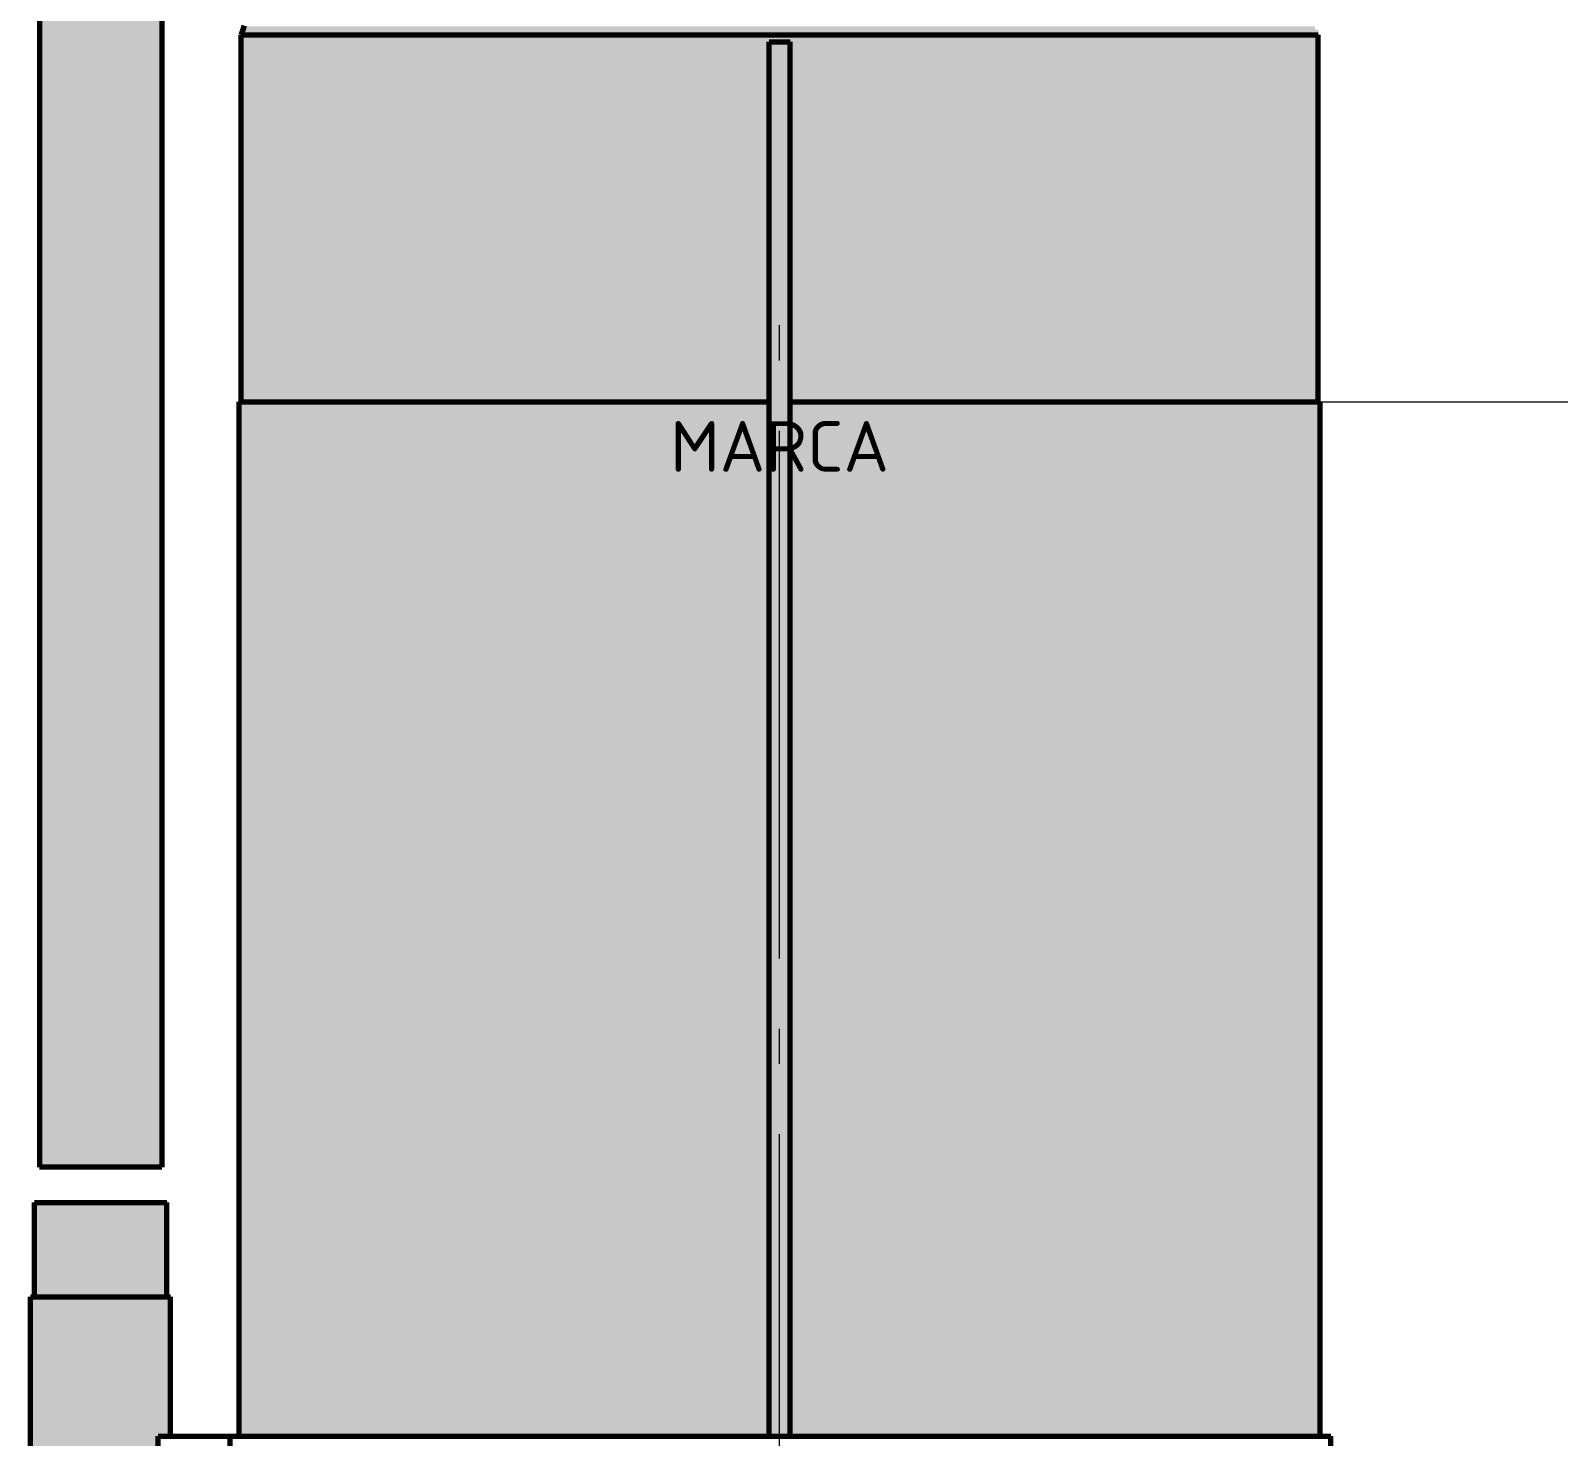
# Model space of a CAD drawing. Header units: millimetres. Extents: x 0 to 2382, y 0 to 420.
# Drawn here: x 2156.63 to 2200.05, y 252.41 to 292.38 of the extents above; entities that cross this region are included whole.
import ezdxf
from ezdxf.enums import TextEntityAlignment as Align

# ---------------------------------------------------------------- set-up
doc = ezdxf.new("R2010")
doc.units = ezdxf.units.MM
doc.linetypes.add('IRAM-F-TRAZO-PUNTO', pattern=[20, 15, -2, 1, -2])
for name, color, linetype, lineweight in [('01-VISIBLE', 7, 'CONTINUOUS', 70), ('03-EJE', 1, 'IRAM-F-TRAZO-PUNTO', 18), ('04-COTA', 3, 'CONTINUOUS', 18), ('13-GRAFICA', 30, 'CONTINUOUS', 18)]:
    doc.layers.add(name, color=color, linetype=linetype, lineweight=lineweight)
doc.styles.add('ISO3098', font='isocpeur.ttf')
doc.dimstyles.new('FLAMA-IRAM', dxfattribs={"dimtxt": 3.5, "dimasz": 3.5, "dimexe": 2, "dimexo": 1.5, "dimgap": 1, "dimtad": 1, "dimdec": 1, "dimtxsty": 'ISO3098', "dimblk": 'IRAM_FLECHA', "dimblk1": 'IRAM_FLECHA', "dimblk2": 'IRAM_FLECHA', "dimcen": 2.5, "dimclrd": 256, "dimclre": 256, "dimclrt": 256, "dimazin": 3, "dimtfac": 1, "dimtmove": 0, "dimatfit": 3, "dimlwd": 18, "dimlwe": 18})

# ---------------------------------------------------------------- blocks, each defined once
blk = doc.blocks.new('IRAM_FLECHA')
blk.add_solid([(0, 0), (-1, 0.125), (-1, -0.125)])

msp = doc.modelspace()

# ---------------------------------------------------------------- hatches: boundary and pattern name
at = {"layer": '13-GRAFICA', "true_color": 0x009146}
h = msp.add_hatch(color=7, dxfattribs=at)
h.dxf.hatch_style = 1
h.paths.add_polyline_path([(2156.828, 260.1), (2156.828, 301), (2156.928, 301), (2156.928, 301.9), (2157.028, 301.9), (2157.128, 303.3), (2157.228, 303.3), (2157.428, 304.2), (2157.528, 304.2), (2157.528, 304.4), (2157.628, 304.4), (2157.828, 305.3), (2158.028, 305.4), (2158.028, 305.6), (2158.128, 305.6), (2158.228, 305.9), (2158.428, 306), (2158.428, 306.2), (2158.528, 306.2), (2158.528, 306.4), (2158.728, 306.5), (2158.728, 306.7), (2158.928, 306.8), (2158.928, 307), (2159.028, 307), (2160.628, 308.7), (2160.828, 308.7), (2160.928, 308.9), (2161.328, 309), (2161.428, 309.2), (2161.628, 309.2), (2161.728, 309.4), (2162.128, 309.5), (2162.128, 309.6), (2162.428, 309.7), (2162.428, 309.8), (2162.728, 309.8), (2162.728, 309.9), (2162.928, 309.9), (2162.928, 310), (2163.228, 310), (2163.228, 310.1), (2163.528, 310.1), (2163.528, 310.2), (2163.828, 310.2), (2163.828, 310.3), (2164.128, 310.3), (2164.128, 310.4), (2164.428, 310.4), (2164.428, 310.5), (2166.128, 310.6), (2166.128, 310.7), (2168.828, 310.7), (2168.828, 307.2), (2165.928, 307.2), (2165.928, 307.1), (2165.128, 307.1), (2165.128, 307), (2164.828, 307), (2164.828, 306.9), (2164.628, 306.9), (2164.628, 306.8), (2164.028, 306.7), (2164.028, 306.6), (2163.628, 306.5), (2163.528, 306.3), (2163.128, 306.2), (2163.028, 306), (2162.828, 306), (2162.828, 305.9), (2161.628, 304.8), (2161.628, 304.6), (2161.528, 304.6), (2161.428, 304.3), (2161.228, 304.2), (2161.128, 303.8), (2160.928, 303.7), (2160.928, 303.4), (2160.828, 303.4), (2160.828, 303.1), (2160.728, 303.1), (2160.728, 302.8), (2160.628, 302.8), (2160.628, 302.5), (2160.528, 302.5), (2160.528, 302), (2160.428, 302), (2160.428, 301.1), (2160.328, 301.1), (2160.328, 260.1)])
at = {"layer": '13-GRAFICA', "true_color": 0xb21820}
h = msp.add_hatch(color=7, dxfattribs=at)
h.dxf.hatch_style = 1
h.paths.add_polyline_path([(2162.728, 292.4), (2162.728, 292.5), (2193.128, 292.5), (2193.128, 292.4), (2193.228, 292.4), (2193.228, 281.8), (2178.228, 281.8), (2178.228, 292.1), (2177.628, 292.1), (2177.628, 281.8), (2162.628, 281.8), (2162.628, 292.4)])
h = msp.add_hatch(color=7, dxfattribs=at)
h.dxf.hatch_style = 1
h.paths.add_polyline_path([(2177.628, 281.8), (2177.628, 292.1), (2178.228, 292.1), (2178.228, 281.8)])
at = {"layer": '13-GRAFICA', "true_color": 0xffffff}
h = msp.add_hatch(color=7, dxfattribs=at)
h.dxf.hatch_style = 1
h.paths.add_polyline_path([(2162.628, 252.4), (2162.628, 281.8), (2193.228, 281.8), (2193.228, 252.4)])
at = {"layer": '13-GRAFICA', "true_color": 0x009146}
h = msp.add_hatch(color=7, dxfattribs=at)
h.dxf.hatch_style = 1
h.paths.add_polyline_path([(2165.449, 281.39), (2165.449, 280.903), (2165.016, 280.903), (2164.613, 280.903), (2164.244, 280.903), (2163.908, 280.903), (2163.607, 280.903), (2163.341, 280.903), (2163.111, 280.903), (2162.917, 280.903), (2162.76, 280.903), (2162.641, 280.903), (2162.628, 280.903), (2162.628, 281.8), (2165.449, 281.8)])
h = msp.add_hatch(color=7, dxfattribs=at)
h.dxf.hatch_style = 1
h.paths.add_polyline_path([(2190.387, 281.095), (2190.387, 280.313), (2190.387, 279.531), (2190.387, 278.749), (2190.387, 277.967), (2190.387, 277.185), (2189.909, 277.185), (2189.401, 277.185), (2188.862, 277.185), (2188.295, 277.185), (2187.702, 277.185), (2187.083, 277.185), (2186.44, 277.185), (2185.775, 277.185), (2185.089, 277.185), (2184.385, 277.185), (2183.664, 277.185), (2182.929, 277.185), (2182.18, 277.185), (2181.42, 277.185), (2180.652, 277.185), (2179.876, 277.185), (2179.095, 277.185), (2178.311, 277.185), (2177.525, 277.185), (2176.741, 277.185), (2175.96, 277.185), (2175.184, 277.185), (2174.416, 277.185), (2173.656, 277.185), (2172.907, 277.185), (2172.172, 277.185), (2171.451, 277.185), (2170.747, 277.185), (2170.061, 277.185), (2169.396, 277.185), (2168.753, 277.185), (2168.134, 277.185), (2167.541, 277.185), (2166.974, 277.185), (2166.435, 277.185), (2165.927, 277.185), (2165.449, 277.185), (2165.449, 277.967), (2165.449, 278.749), (2165.449, 279.531), (2165.449, 280.313), (2165.449, 281.095), (2165.449, 281.8), (2190.387, 281.8)])
h = msp.add_hatch(color=7, dxfattribs=at)
h.dxf.hatch_style = 1
h.paths.add_polyline_path([(2193.195, 280.903), (2193.076, 280.903), (2192.919, 280.903), (2192.725, 280.903), (2192.495, 280.903), (2192.229, 280.903), (2191.928, 280.903), (2191.592, 280.903), (2191.223, 280.903), (2190.82, 280.903), (2190.387, 280.903), (2190.387, 281.39), (2190.387, 281.8), (2193.228, 281.8), (2193.228, 280.903)])
at = {"layer": '13-GRAFICA', "true_color": 0xffd200}
h = msp.add_hatch(color=7, dxfattribs=at)
h.dxf.hatch_style = 1
h.paths.add_polyline_path([(2189.909, 276.053), (2189.401, 276.053), (2188.862, 276.053), (2188.295, 276.053), (2187.702, 276.053), (2187.083, 276.053), (2186.44, 276.053), (2185.775, 276.053), (2185.089, 276.053), (2184.385, 276.053), (2183.664, 276.053), (2182.929, 276.053), (2182.18, 276.053), (2181.42, 276.053), (2180.652, 276.053), (2179.876, 276.053), (2179.095, 276.053), (2178.311, 276.053), (2177.525, 276.053), (2176.741, 276.053), (2175.96, 276.053), (2175.184, 276.053), (2174.416, 276.053), (2173.656, 276.053), (2172.907, 276.053), (2172.172, 276.053), (2171.451, 276.053), (2170.747, 276.053), (2170.061, 276.053), (2169.396, 276.053), (2168.753, 276.053), (2168.134, 276.053), (2167.541, 276.053), (2166.974, 276.053), (2166.435, 276.053), (2165.927, 276.053), (2165.449, 276.053), (2165.449, 276.619), (2165.449, 277.185), (2165.927, 277.185), (2166.435, 277.185), (2166.974, 277.185), (2167.541, 277.185), (2168.134, 277.185), (2168.753, 277.185), (2169.396, 277.185), (2170.061, 277.185), (2170.747, 277.185), (2171.451, 277.185), (2172.172, 277.185), (2172.907, 277.185), (2173.656, 277.185), (2174.416, 277.185), (2175.184, 277.185), (2175.96, 277.185), (2176.741, 277.185), (2177.525, 277.185), (2178.311, 277.185), (2179.095, 277.185), (2179.876, 277.185), (2180.652, 277.185), (2181.42, 277.185), (2182.18, 277.185), (2182.929, 277.185), (2183.664, 277.185), (2184.385, 277.185), (2185.089, 277.185), (2185.775, 277.185), (2186.44, 277.185), (2187.083, 277.185), (2187.702, 277.185), (2188.295, 277.185), (2188.862, 277.185), (2189.401, 277.185), (2189.909, 277.185), (2190.387, 277.185), (2190.387, 276.619), (2190.387, 276.053)])
at = {"layer": '13-GRAFICA', "true_color": 0xebebeb}
h = msp.add_hatch(color=7, dxfattribs=at)
h.dxf.hatch_style = 1
h.paths.add_polyline_path([(2189.557, 272.553), (2189.064, 272.553), (2188.545, 272.553), (2188.002, 272.553), (2187.436, 272.553), (2186.849, 272.553), (2186.849, 273.213), (2186.849, 273.873), (2186.849, 274.533), (2186.849, 275.193), (2186.849, 275.853), (2187.436, 275.853), (2188.002, 275.853), (2188.545, 275.853), (2189.064, 275.853), (2189.557, 275.853), (2190.025, 275.853), (2190.025, 275.193), (2190.025, 274.533), (2190.025, 273.873), (2190.025, 273.213), (2190.025, 272.553)])
h = msp.add_hatch(color=7, dxfattribs=at)
h.dxf.hatch_style = 1
h.paths.add_polyline_path([(2189.557, 268.853), (2189.064, 268.853), (2188.545, 268.853), (2188.002, 268.853), (2187.436, 268.853), (2186.849, 268.853), (2186.849, 269.513), (2186.849, 270.173), (2186.849, 270.833), (2186.849, 271.493), (2186.849, 272.153), (2187.436, 272.153), (2188.002, 272.153), (2188.545, 272.153), (2189.064, 272.153), (2189.557, 272.153), (2190.025, 272.153), (2190.025, 271.493), (2190.025, 270.833), (2190.025, 270.173), (2190.025, 269.513), (2190.025, 268.853)])
h = msp.add_hatch(color=7, dxfattribs=at)
h.dxf.hatch_style = 1
h.paths.add_polyline_path([(2189.557, 265.153), (2189.064, 265.153), (2188.545, 265.153), (2188.002, 265.153), (2187.436, 265.153), (2186.849, 265.153), (2186.849, 265.813), (2186.849, 266.473), (2186.849, 267.133), (2186.849, 267.793), (2186.849, 268.453), (2187.436, 268.453), (2188.002, 268.453), (2188.545, 268.453), (2189.064, 268.453), (2189.557, 268.453), (2190.025, 268.453), (2190.025, 267.793), (2190.025, 267.133), (2190.025, 266.473), (2190.025, 265.813), (2190.025, 265.153)])
at = {"layer": '13-GRAFICA', "true_color": 0x005eaa}
h = msp.add_hatch(color=7, dxfattribs=at)
h.dxf.hatch_style = 1
h.paths.add_polyline_path([(2171.662, 258.826), (2171.017, 258.826), (2170.386, 258.826), (2169.771, 258.826), (2169.174, 258.826), (2168.595, 258.826), (2168.595, 259.54), (2168.595, 260.254), (2168.595, 260.968), (2168.595, 261.682), (2168.595, 262.396), (2168.595, 263.11), (2169.174, 263.11), (2169.771, 263.11), (2170.386, 263.11), (2171.017, 263.11), (2171.662, 263.11), (2172.322, 263.11), (2172.322, 262.396), (2172.322, 261.682), (2172.322, 260.968), (2172.322, 260.254), (2172.322, 259.54), (2172.322, 258.826)])
h = msp.add_hatch(color=7, dxfattribs=at)
h.dxf.hatch_style = 1
h.paths.add_polyline_path([(2180.463, 258.826), (2179.756, 258.826), (2179.046, 258.826), (2178.332, 258.826), (2177.618, 258.826), (2176.905, 258.826), (2176.905, 259.54), (2176.905, 260.254), (2176.905, 260.968), (2176.905, 261.682), (2176.905, 262.396), (2176.905, 263.11), (2177.618, 263.11), (2178.332, 263.11), (2179.046, 263.11), (2179.756, 263.11), (2180.463, 263.11), (2181.164, 263.11), (2181.164, 262.396), (2181.164, 261.682), (2181.164, 260.968), (2181.164, 260.254), (2181.164, 259.54), (2181.164, 258.826)])
h = msp.add_hatch(color=7, dxfattribs=at)
h.dxf.hatch_style = 1
h.paths.add_polyline_path([(2188.421, 258.826), (2187.887, 258.826), (2187.332, 258.826), (2186.756, 258.826), (2186.162, 258.826), (2185.55, 258.826), (2185.55, 259.54), (2185.55, 260.254), (2185.55, 260.968), (2185.55, 261.682), (2185.55, 262.396), (2185.55, 263.11), (2186.162, 263.11), (2186.756, 263.11), (2187.332, 263.11), (2187.887, 263.11), (2188.421, 263.11), (2188.932, 263.11), (2188.932, 262.396), (2188.932, 261.682), (2188.932, 260.968), (2188.932, 260.254), (2188.932, 259.54), (2188.932, 258.826)])
at = {"layer": '13-GRAFICA', "true_color": 0x009146}
h = msp.add_hatch(color=7, dxfattribs=at)
h.dxf.hatch_style = 1
h.paths.add_polyline_path([(2165.885, 260.04), (2166.111, 260.659), (2166.344, 261.278), (2166.583, 261.896), (2166.828, 262.515), (2167.079, 261.896), (2167.336, 261.278), (2167.599, 260.659), (2167.867, 260.04), (2168.141, 259.421), (2167.599, 259.421), (2167.079, 259.421), (2166.583, 259.421), (2166.111, 259.421), (2165.665, 259.421)])
at = {"layer": '13-GRAFICA', "true_color": 0xc81e2d}
h = msp.add_hatch(color=7, dxfattribs=at)
h.dxf.hatch_style = 1
h.paths.add_polyline_path([(2175.324, 259.421), (2174.565, 259.421), (2173.814, 259.421), (2173.074, 259.421), (2173.074, 260.194), (2173.074, 260.968), (2173.074, 261.742), (2173.074, 262.515), (2173.814, 262.515), (2174.565, 262.515), (2175.324, 262.515), (2176.09, 262.515), (2176.09, 261.742), (2176.09, 260.968), (2176.09, 260.194), (2176.09, 259.421)])
at = {"layer": '13-GRAFICA', "true_color": 0x005eaa}
h = msp.add_hatch(color=7, dxfattribs=at)
h.dxf.hatch_style = 1
h.paths.add_polyline_path([(2184.827, 260.917), (2184.825, 260.867), (2184.822, 260.816), (2184.816, 260.766), (2184.81, 260.716), (2184.802, 260.666), (2184.792, 260.617), (2184.781, 260.568), (2184.769, 260.519), (2184.755, 260.471), (2184.739, 260.423), (2184.723, 260.376), (2184.705, 260.329), (2184.685, 260.284), (2184.664, 260.239), (2184.642, 260.194), (2184.619, 260.151), (2184.594, 260.108), (2184.568, 260.067), (2184.541, 260.026), (2184.512, 259.986), (2184.483, 259.948), (2184.452, 259.91), (2184.42, 259.874), (2184.387, 259.839), (2184.353, 259.805), (2184.318, 259.772), (2184.282, 259.741), (2184.245, 259.71), (2184.207, 259.682), (2184.168, 259.654), (2184.128, 259.628), (2184.088, 259.603), (2184.046, 259.58), (2184.004, 259.559), (2183.962, 259.539), (2183.918, 259.52), (2183.874, 259.503), (2183.83, 259.487), (2183.785, 259.474), (2183.739, 259.461), (2183.694, 259.451), (2183.647, 259.441), (2183.601, 259.434), (2183.554, 259.428), (2183.507, 259.424), (2183.46, 259.422), (2183.413, 259.421), (2183.365, 259.422), (2183.318, 259.424), (2183.271, 259.428), (2183.223, 259.434), (2183.176, 259.441), (2183.13, 259.451), (2183.083, 259.461), (2183.037, 259.474), (2182.991, 259.487), (2182.945, 259.503), (2182.9, 259.52), (2182.856, 259.539), (2182.811, 259.559), (2182.768, 259.58), (2182.725, 259.603), (2182.683, 259.628), (2182.642, 259.654), (2182.601, 259.682), (2182.562, 259.71), (2182.523, 259.741), (2182.485, 259.772), (2182.448, 259.805), (2182.412, 259.839), (2182.377, 259.874), (2182.344, 259.91), (2182.311, 259.948), (2182.28, 259.986), (2182.25, 260.026), (2182.221, 260.067), (2182.193, 260.108), (2182.167, 260.151), (2182.142, 260.194), (2182.118, 260.239), (2182.096, 260.284), (2182.075, 260.329), (2182.055, 260.376), (2182.037, 260.423), (2182.021, 260.471), (2182.006, 260.519), (2181.993, 260.568), (2181.981, 260.617), (2181.97, 260.666), (2181.962, 260.716), (2181.955, 260.766), (2181.949, 260.816), (2181.945, 260.867), (2181.943, 260.917), (2181.942, 260.968), (2181.943, 261.019), (2181.945, 261.069), (2181.949, 261.12), (2181.955, 261.17), (2181.962, 261.22), (2181.97, 261.27), (2181.981, 261.319), (2181.993, 261.369), (2182.006, 261.417), (2182.021, 261.465), (2182.037, 261.513), (2182.055, 261.56), (2182.075, 261.607), (2182.096, 261.652), (2182.118, 261.697), (2182.142, 261.742), (2182.167, 261.785), (2182.193, 261.828), (2182.221, 261.869), (2182.25, 261.91), (2182.28, 261.95), (2182.311, 261.988), (2182.344, 262.026), (2182.377, 262.062), (2182.412, 262.097), (2182.448, 262.131), (2182.485, 262.164), (2182.523, 262.196), (2182.562, 262.226), (2182.601, 262.255), (2182.642, 262.282), (2182.683, 262.308), (2182.725, 262.333), (2182.768, 262.356), (2182.811, 262.377), (2182.856, 262.398), (2182.9, 262.416), (2182.945, 262.433), (2182.991, 262.449), (2183.037, 262.463), (2183.083, 262.475), (2183.13, 262.486), (2183.176, 262.495), (2183.223, 262.502), (2183.271, 262.508), (2183.318, 262.512), (2183.365, 262.515), (2183.413, 262.515), (2183.46, 262.515), (2183.507, 262.512), (2183.554, 262.508), (2183.601, 262.502), (2183.647, 262.495), (2183.694, 262.486), (2183.739, 262.475), (2183.785, 262.463), (2183.83, 262.449), (2183.874, 262.433), (2183.918, 262.416), (2183.962, 262.398), (2184.004, 262.377), (2184.046, 262.356), (2184.088, 262.333), (2184.128, 262.308), (2184.168, 262.282), (2184.207, 262.255), (2184.245, 262.226), (2184.282, 262.196), (2184.318, 262.164), (2184.353, 262.131), (2184.387, 262.097), (2184.42, 262.062), (2184.452, 262.026), (2184.483, 261.988), (2184.512, 261.95), (2184.541, 261.91), (2184.568, 261.869), (2184.594, 261.828), (2184.619, 261.785), (2184.642, 261.742), (2184.664, 261.697), (2184.685, 261.652), (2184.705, 261.607), (2184.723, 261.56), (2184.739, 261.513), (2184.755, 261.465), (2184.769, 261.417), (2184.781, 261.369), (2184.792, 261.319), (2184.802, 261.27), (2184.81, 261.22), (2184.816, 261.17), (2184.822, 261.12), (2184.825, 261.069), (2184.827, 261.019), (2184.828, 260.968)])
at = {"layer": '13-GRAFICA', "true_color": 0x202020}
h = msp.add_hatch(color=7, dxfattribs=at)
h.dxf.hatch_style = 1
h.paths.add_polyline_path([(2156.628, 244.4), (2156.628, 256.4), (2156.728, 256.4), (2156.728, 259.1), (2160.528, 259.1), (2160.628, 252.4), (2160.228, 252.4), (2160.228, 249.5), (2160.628, 249.5), (2160.628, 244.4)])
at = {"layer": '13-GRAFICA', "true_color": 0x005eaa}
h = msp.add_hatch(color=7, dxfattribs=at)
h.dxf.hatch_style = 1
h.paths.add_polyline_path([(2189.909, 257.65), (2189.401, 257.65), (2188.862, 257.65), (2188.295, 257.65), (2187.702, 257.65), (2187.083, 257.65), (2186.44, 257.65), (2185.775, 257.65), (2185.089, 257.65), (2184.385, 257.65), (2183.664, 257.65), (2182.929, 257.65), (2182.18, 257.65), (2181.42, 257.65), (2180.652, 257.65), (2179.876, 257.65), (2179.095, 257.65), (2178.311, 257.65), (2177.525, 257.65), (2176.741, 257.65), (2175.96, 257.65), (2175.184, 257.65), (2174.416, 257.65), (2173.656, 257.65), (2172.907, 257.65), (2172.172, 257.65), (2171.451, 257.65), (2170.747, 257.65), (2170.061, 257.65), (2169.396, 257.65), (2168.753, 257.65), (2168.134, 257.65), (2167.541, 257.65), (2166.974, 257.65), (2166.435, 257.65), (2165.927, 257.65), (2165.449, 257.65), (2165.449, 258.37), (2165.927, 258.37), (2166.435, 258.37), (2166.974, 258.37), (2167.541, 258.37), (2168.134, 258.37), (2168.753, 258.37), (2169.396, 258.37), (2170.061, 258.37), (2170.747, 258.37), (2171.451, 258.37), (2172.172, 258.37), (2172.907, 258.37), (2173.656, 258.37), (2174.416, 258.37), (2175.184, 258.37), (2175.96, 258.37), (2176.741, 258.37), (2177.525, 258.37), (2178.311, 258.37), (2179.095, 258.37), (2179.876, 258.37), (2180.652, 258.37), (2181.42, 258.37), (2182.18, 258.37), (2182.929, 258.37), (2183.664, 258.37), (2184.385, 258.37), (2185.089, 258.37), (2185.775, 258.37), (2186.44, 258.37), (2187.083, 258.37), (2187.702, 258.37), (2188.295, 258.37), (2188.862, 258.37), (2189.401, 258.37), (2189.909, 258.37), (2190.387, 258.37), (2190.387, 257.65)])
h = msp.add_hatch(color=7, dxfattribs=at)
h.dxf.hatch_style = 1
h.paths.add_polyline_path([(2168.582, 254.223), (2168.576, 254.15), (2168.567, 254.078), (2168.554, 254.007), (2168.537, 253.938), (2168.517, 253.869), (2168.493, 253.803), (2168.466, 253.739), (2168.435, 253.677), (2168.402, 253.617), (2168.366, 253.561), (2168.326, 253.508), (2168.285, 253.458), (2168.241, 253.412), (2168.195, 253.369), (2168.147, 253.331), (2168.097, 253.296), (2168.046, 253.266), (2167.994, 253.241), (2167.941, 253.22), (2167.887, 253.203), (2167.832, 253.191), (2167.777, 253.184), (2167.723, 253.182), (2167.668, 253.184), (2167.614, 253.191), (2167.561, 253.203), (2167.508, 253.22), (2167.457, 253.241), (2167.407, 253.266), (2167.358, 253.296), (2167.312, 253.331), (2167.267, 253.369), (2167.224, 253.412), (2167.184, 253.458), (2167.145, 253.508), (2167.11, 253.561), (2167.077, 253.617), (2167.047, 253.677), (2167.02, 253.739), (2166.995, 253.803), (2166.974, 253.869), (2166.956, 253.938), (2166.941, 254.007), (2166.93, 254.078), (2166.921, 254.15), (2166.916, 254.223), (2166.915, 254.296), (2166.916, 254.368), (2166.921, 254.441), (2166.93, 254.513), (2166.941, 254.584), (2166.956, 254.654), (2166.974, 254.722), (2166.995, 254.788), (2167.02, 254.853), (2167.047, 254.915), (2167.077, 254.974), (2167.11, 255.03), (2167.145, 255.083), (2167.184, 255.133), (2167.224, 255.179), (2167.267, 255.222), (2167.312, 255.26), (2167.358, 255.295), (2167.407, 255.325), (2167.457, 255.351), (2167.508, 255.372), (2167.561, 255.388), (2167.614, 255.4), (2167.668, 255.407), (2167.723, 255.41), (2167.777, 255.407), (2167.832, 255.4), (2167.887, 255.388), (2167.941, 255.372), (2167.994, 255.351), (2168.046, 255.325), (2168.097, 255.295), (2168.147, 255.26), (2168.195, 255.222), (2168.241, 255.179), (2168.285, 255.133), (2168.326, 255.083), (2168.366, 255.03), (2168.402, 254.974), (2168.435, 254.915), (2168.466, 254.853), (2168.493, 254.788), (2168.517, 254.722), (2168.537, 254.654), (2168.554, 254.584), (2168.567, 254.513), (2168.576, 254.441), (2168.582, 254.368), (2168.584, 254.296)])
at = {"layer": '13-GRAFICA', "true_color": 0x009146}
h = msp.add_hatch(color=7, dxfattribs=at)
h.dxf.hatch_style = 1
h.paths.add_polyline_path([(2173.521, 254.223), (2173.515, 254.15), (2173.503, 254.078), (2173.487, 254.007), (2173.467, 253.938), (2173.442, 253.869), (2173.414, 253.803), (2173.381, 253.739), (2173.344, 253.677), (2173.304, 253.617), (2173.259, 253.561), (2173.212, 253.508), (2173.161, 253.458), (2173.108, 253.412), (2173.051, 253.369), (2172.993, 253.331), (2172.932, 253.296), (2172.869, 253.266), (2172.805, 253.241), (2172.739, 253.22), (2172.672, 253.203), (2172.605, 253.191), (2172.536, 253.184), (2172.468, 253.182), (2172.4, 253.184), (2172.332, 253.191), (2172.266, 253.203), (2172.2, 253.22), (2172.135, 253.241), (2172.072, 253.266), (2172.01, 253.296), (2171.951, 253.331), (2171.894, 253.369), (2171.839, 253.412), (2171.788, 253.458), (2171.739, 253.508), (2171.693, 253.561), (2171.651, 253.617), (2171.612, 253.677), (2171.577, 253.739), (2171.546, 253.803), (2171.518, 253.869), (2171.495, 253.938), (2171.476, 254.007), (2171.461, 254.078), (2171.45, 254.15), (2171.444, 254.223), (2171.441, 254.296), (2171.444, 254.368), (2171.45, 254.441), (2171.461, 254.513), (2171.476, 254.584), (2171.495, 254.654), (2171.518, 254.722), (2171.546, 254.788), (2171.577, 254.853), (2171.612, 254.915), (2171.651, 254.974), (2171.693, 255.03), (2171.739, 255.083), (2171.788, 255.133), (2171.839, 255.179), (2171.894, 255.222), (2171.951, 255.26), (2172.01, 255.295), (2172.072, 255.325), (2172.135, 255.351), (2172.2, 255.372), (2172.266, 255.388), (2172.332, 255.4), (2172.4, 255.407), (2172.468, 255.41), (2172.536, 255.407), (2172.605, 255.4), (2172.672, 255.388), (2172.739, 255.372), (2172.805, 255.351), (2172.869, 255.325), (2172.932, 255.295), (2172.993, 255.26), (2173.051, 255.222), (2173.108, 255.179), (2173.161, 255.133), (2173.212, 255.083), (2173.259, 255.03), (2173.304, 254.974), (2173.344, 254.915), (2173.381, 254.853), (2173.414, 254.788), (2173.442, 254.722), (2173.467, 254.654), (2173.487, 254.584), (2173.503, 254.513), (2173.515, 254.441), (2173.521, 254.368), (2173.524, 254.296)])
at = {"layer": '13-GRAFICA', "true_color": 0xffd200}
h = msp.add_hatch(color=7, dxfattribs=at)
h.dxf.hatch_style = 1
h.paths.add_polyline_path([(2179.029, 254.223), (2179.022, 254.15), (2179.01, 254.078), (2178.993, 254.007), (2178.972, 253.938), (2178.946, 253.869), (2178.916, 253.803), (2178.882, 253.739), (2178.844, 253.677), (2178.801, 253.617), (2178.755, 253.561), (2178.705, 253.508), (2178.652, 253.458), (2178.596, 253.412), (2178.537, 253.369), (2178.475, 253.331), (2178.411, 253.296), (2178.344, 253.266), (2178.276, 253.241), (2178.206, 253.22), (2178.135, 253.203), (2178.063, 253.191), (2177.991, 253.184), (2177.918, 253.182), (2177.845, 253.184), (2177.773, 253.191), (2177.701, 253.203), (2177.63, 253.22), (2177.56, 253.241), (2177.492, 253.266), (2177.425, 253.296), (2177.361, 253.331), (2177.299, 253.369), (2177.24, 253.412), (2177.184, 253.458), (2177.131, 253.508), (2177.081, 253.561), (2177.035, 253.617), (2176.992, 253.677), (2176.954, 253.739), (2176.92, 253.803), (2176.89, 253.869), (2176.864, 253.938), (2176.843, 254.007), (2176.826, 254.078), (2176.814, 254.15), (2176.807, 254.223), (2176.805, 254.296), (2176.807, 254.368), (2176.814, 254.441), (2176.826, 254.513), (2176.843, 254.584), (2176.864, 254.654), (2176.89, 254.722), (2176.92, 254.788), (2176.954, 254.853), (2176.992, 254.915), (2177.035, 254.974), (2177.081, 255.03), (2177.131, 255.083), (2177.184, 255.133), (2177.24, 255.179), (2177.299, 255.222), (2177.361, 255.26), (2177.425, 255.295), (2177.492, 255.325), (2177.56, 255.351), (2177.63, 255.372), (2177.701, 255.388), (2177.773, 255.4), (2177.845, 255.407), (2177.918, 255.41), (2177.991, 255.407), (2178.063, 255.4), (2178.135, 255.388), (2178.206, 255.372), (2178.276, 255.351), (2178.344, 255.325), (2178.411, 255.295), (2178.475, 255.26), (2178.537, 255.222), (2178.596, 255.179), (2178.652, 255.133), (2178.705, 255.083), (2178.755, 255.03), (2178.801, 254.974), (2178.844, 254.915), (2178.882, 254.853), (2178.916, 254.788), (2178.946, 254.722), (2178.972, 254.654), (2178.993, 254.584), (2179.01, 254.513), (2179.022, 254.441), (2179.029, 254.368), (2179.031, 254.296)])
at = {"layer": '13-GRAFICA', "true_color": 0x00468c}
h = msp.add_hatch(color=7, dxfattribs=at)
h.dxf.hatch_style = 1
h.paths.add_polyline_path([(2184.392, 254.223), (2184.386, 254.15), (2184.375, 254.078), (2184.36, 254.007), (2184.341, 253.938), (2184.318, 253.869), (2184.29, 253.803), (2184.259, 253.739), (2184.224, 253.677), (2184.185, 253.617), (2184.143, 253.561), (2184.097, 253.508), (2184.048, 253.458), (2183.997, 253.412), (2183.942, 253.369), (2183.885, 253.331), (2183.826, 253.296), (2183.764, 253.266), (2183.701, 253.241), (2183.636, 253.22), (2183.57, 253.203), (2183.504, 253.191), (2183.436, 253.184), (2183.368, 253.182), (2183.3, 253.184), (2183.231, 253.191), (2183.164, 253.203), (2183.097, 253.22), (2183.031, 253.241), (2182.967, 253.266), (2182.904, 253.296), (2182.843, 253.331), (2182.785, 253.369), (2182.728, 253.412), (2182.675, 253.458), (2182.624, 253.508), (2182.577, 253.561), (2182.532, 253.617), (2182.492, 253.677), (2182.455, 253.739), (2182.422, 253.803), (2182.394, 253.869), (2182.369, 253.938), (2182.349, 254.007), (2182.333, 254.078), (2182.321, 254.15), (2182.315, 254.223), (2182.312, 254.296), (2182.315, 254.368), (2182.321, 254.441), (2182.333, 254.513), (2182.349, 254.584), (2182.369, 254.654), (2182.394, 254.722), (2182.422, 254.788), (2182.455, 254.853), (2182.492, 254.915), (2182.532, 254.974), (2182.577, 255.03), (2182.624, 255.083), (2182.675, 255.133), (2182.728, 255.179), (2182.785, 255.222), (2182.843, 255.26), (2182.904, 255.295), (2182.967, 255.325), (2183.031, 255.351), (2183.097, 255.372), (2183.164, 255.388), (2183.231, 255.4), (2183.3, 255.407), (2183.368, 255.41), (2183.436, 255.407), (2183.504, 255.4), (2183.57, 255.388), (2183.636, 255.372), (2183.701, 255.351), (2183.764, 255.325), (2183.826, 255.295), (2183.885, 255.26), (2183.942, 255.222), (2183.997, 255.179), (2184.048, 255.133), (2184.097, 255.083), (2184.143, 255.03), (2184.185, 254.974), (2184.224, 254.915), (2184.259, 254.853), (2184.29, 254.788), (2184.318, 254.722), (2184.341, 254.654), (2184.36, 254.584), (2184.375, 254.513), (2184.386, 254.441), (2184.392, 254.368), (2184.395, 254.296)])
at = {"layer": '13-GRAFICA', "true_color": 0x191919}
h = msp.add_hatch(color=7, dxfattribs=at)
h.dxf.hatch_style = 1
h.paths.add_polyline_path([(2188.92, 254.223), (2188.915, 254.15), (2188.906, 254.078), (2188.895, 254.007), (2188.88, 253.938), (2188.862, 253.869), (2188.841, 253.803), (2188.816, 253.739), (2188.789, 253.677), (2188.759, 253.617), (2188.726, 253.561), (2188.691, 253.508), (2188.652, 253.458), (2188.612, 253.412), (2188.569, 253.369), (2188.524, 253.331), (2188.478, 253.296), (2188.429, 253.266), (2188.379, 253.241), (2188.328, 253.22), (2188.275, 253.203), (2188.222, 253.191), (2188.168, 253.184), (2188.113, 253.182), (2188.059, 253.184), (2188.004, 253.191), (2187.949, 253.203), (2187.895, 253.22), (2187.842, 253.241), (2187.79, 253.266), (2187.739, 253.296), (2187.689, 253.331), (2187.641, 253.369), (2187.595, 253.412), (2187.551, 253.458), (2187.51, 253.508), (2187.47, 253.561), (2187.434, 253.617), (2187.401, 253.677), (2187.37, 253.739), (2187.343, 253.803), (2187.319, 253.869), (2187.299, 253.938), (2187.282, 254.007), (2187.269, 254.078), (2187.26, 254.15), (2187.254, 254.223), (2187.252, 254.296), (2187.254, 254.368), (2187.26, 254.441), (2187.269, 254.513), (2187.282, 254.584), (2187.299, 254.654), (2187.319, 254.722), (2187.343, 254.788), (2187.37, 254.853), (2187.401, 254.915), (2187.434, 254.974), (2187.47, 255.03), (2187.51, 255.083), (2187.551, 255.133), (2187.595, 255.179), (2187.641, 255.222), (2187.689, 255.26), (2187.739, 255.295), (2187.79, 255.325), (2187.842, 255.351), (2187.895, 255.372), (2187.949, 255.388), (2188.004, 255.4), (2188.059, 255.407), (2188.113, 255.41), (2188.168, 255.407), (2188.222, 255.4), (2188.275, 255.388), (2188.328, 255.372), (2188.379, 255.351), (2188.429, 255.325), (2188.478, 255.295), (2188.524, 255.26), (2188.569, 255.222), (2188.612, 255.179), (2188.652, 255.133), (2188.691, 255.083), (2188.726, 255.03), (2188.759, 254.974), (2188.789, 254.915), (2188.816, 254.853), (2188.841, 254.788), (2188.862, 254.722), (2188.88, 254.654), (2188.895, 254.584), (2188.906, 254.513), (2188.915, 254.441), (2188.92, 254.368), (2188.921, 254.296)])

# ---------------------------------------------------------------- linework, layer by layer
at = {"layer": '01-VISIBLE'}
for p, q in [((2156.878, 300.97), (2156.878, 260.06)), ((2160.358, 300.97), (2160.358, 260.06)), ((2162.7, 292.513), (2162.618, 292.257)), ((2162.618, 281.826), (2162.618, 292.257)), ((2193.218, 281.826), (2193.218, 292.257)), ((2177.618, 252.415), (2177.618, 292.057)), ((2177.618, 292.057), (2178.218, 292.057)), ((2178.218, 252.415), (2178.218, 292.057)), ((2162.558, 252.415), (2162.558, 281.826)), ((2193.278, 252.415), (2193.278, 281.826)), ((2156.738, 256.38), (2156.738, 259.06)), ((2160.498, 256.38), (2160.498, 259.06)), ((2156.628, 244.36), (2156.628, 256.38)), ((2160.608, 252.415), (2160.608, 256.38)), ((2160.255, 252.415), (2162.304, 252.415)), ((2160.255, 249.535), (2160.255, 252.415)), ((2162.304, 249.535), (2162.304, 252.415)), ((2193.578, 249.535), (2193.578, 252.415))]:
    msp.add_line(p, q, dxfattribs=at)
for points in [[(2162.618, 292.257), (2162.718, 292.257), (2162.818, 292.257), (2162.918, 292.257), (2163.018, 292.257), (2163.118, 292.257), (2163.218, 292.257), (2163.318, 292.257), (2163.418, 292.257), (2163.518, 292.257), (2163.618, 292.257), (2163.718, 292.257), (2163.818, 292.257), (2163.918, 292.257), (2164.018, 292.257), (2164.118, 292.257), (2164.218, 292.257), (2164.318, 292.257), (2164.418, 292.257), (2164.518, 292.257), (2164.618, 292.257), (2164.718, 292.257), (2164.818, 292.257), (2164.918, 292.257), (2165.018, 292.257), (2165.118, 292.257), (2165.218, 292.257), (2165.318, 292.257), (2165.418, 292.257), (2165.518, 292.257), (2165.618, 292.257), (2165.718, 292.257), (2165.818, 292.257), (2165.918, 292.257), (2166.018, 292.257), (2166.118, 292.257), (2166.218, 292.257), (2166.318, 292.257), (2166.418, 292.257), (2166.518, 292.257), (2166.618, 292.257), (2166.718, 292.257), (2166.818, 292.257), (2166.918, 292.257), (2167.018, 292.257), (2167.118, 292.257), (2167.218, 292.257), (2167.318, 292.257), (2167.418, 292.257), (2167.518, 292.257), (2167.618, 292.257), (2167.718, 292.257), (2167.818, 292.257), (2167.918, 292.257), (2168.018, 292.257), (2168.118, 292.257), (2168.218, 292.257), (2168.318, 292.257), (2168.418, 292.257), (2168.518, 292.257), (2168.618, 292.257), (2168.718, 292.257), (2168.818, 292.257), (2168.918, 292.257), (2169.018, 292.257), (2169.118, 292.257), (2169.218, 292.257), (2169.318, 292.257), (2169.418, 292.257), (2169.518, 292.257), (2169.618, 292.257), (2169.718, 292.257), (2169.818, 292.257), (2169.918, 292.257), (2170.018, 292.257), (2170.118, 292.257), (2170.218, 292.257), (2170.318, 292.257), (2170.418, 292.257), (2170.518, 292.257), (2170.618, 292.257), (2170.718, 292.257), (2170.818, 292.257), (2170.918, 292.257), (2171.018, 292.257), (2171.118, 292.257), (2171.218, 292.257), (2171.318, 292.257), (2171.418, 292.257), (2171.518, 292.257), (2171.618, 292.257), (2171.718, 292.257), (2171.818, 292.257), (2171.918, 292.257), (2172.018, 292.257), (2172.118, 292.257), (2172.218, 292.257), (2172.318, 292.257), (2172.418, 292.257), (2172.518, 292.257), (2172.618, 292.257), (2172.718, 292.257), (2172.818, 292.257), (2172.918, 292.257), (2173.018, 292.257), (2173.118, 292.257), (2173.218, 292.257), (2173.318, 292.257), (2173.418, 292.257), (2173.518, 292.257), (2173.618, 292.257), (2173.718, 292.257), (2173.818, 292.257), (2173.918, 292.257), (2174.018, 292.257), (2174.118, 292.257), (2174.218, 292.257), (2174.318, 292.257), (2174.418, 292.257), (2174.518, 292.257), (2174.618, 292.257), (2174.718, 292.257), (2174.818, 292.257), (2174.918, 292.257), (2175.018, 292.257), (2175.118, 292.257), (2175.218, 292.257), (2175.318, 292.257), (2175.418, 292.257), (2175.518, 292.257), (2175.618, 292.257), (2175.718, 292.257), (2175.818, 292.257), (2175.918, 292.257), (2176.018, 292.257), (2176.118, 292.257), (2176.218, 292.257), (2176.318, 292.257), (2176.418, 292.257), (2176.518, 292.257), (2176.618, 292.257), (2176.718, 292.257), (2176.818, 292.257), (2176.918, 292.257), (2177.018, 292.257), (2177.118, 292.257), (2177.218, 292.257), (2177.318, 292.257), (2177.418, 292.257), (2177.518, 292.257), (2177.618, 292.257), (2177.718, 292.257), (2177.818, 292.257), (2177.918, 292.257), (2178.018, 292.257), (2178.118, 292.257), (2178.218, 292.257), (2178.318, 292.257), (2178.418, 292.257), (2178.518, 292.257), (2178.618, 292.257), (2178.718, 292.257), (2178.818, 292.257), (2178.918, 292.257), (2179.018, 292.257), (2179.118, 292.257), (2179.218, 292.257), (2179.318, 292.257), (2179.418, 292.257), (2179.518, 292.257), (2179.618, 292.257), (2179.718, 292.257), (2179.818, 292.257), (2179.918, 292.257), (2180.018, 292.257), (2180.118, 292.257), (2180.218, 292.257), (2180.318, 292.257), (2180.418, 292.257), (2180.518, 292.257), (2180.618, 292.257), (2180.718, 292.257), (2180.818, 292.257), (2180.918, 292.257), (2181.018, 292.257), (2181.118, 292.257), (2181.218, 292.257), (2181.318, 292.257), (2181.418, 292.257), (2181.518, 292.257), (2181.618, 292.257), (2181.718, 292.257), (2181.818, 292.257), (2181.918, 292.257), (2182.018, 292.257), (2182.118, 292.257), (2182.218, 292.257), (2182.318, 292.257), (2182.418, 292.257), (2182.518, 292.257), (2182.618, 292.257), (2182.718, 292.257), (2182.818, 292.257), (2182.918, 292.257), (2183.018, 292.257), (2183.118, 292.257), (2183.218, 292.257), (2183.318, 292.257), (2183.418, 292.257), (2183.518, 292.257), (2183.618, 292.257), (2183.718, 292.257), (2183.818, 292.257), (2183.918, 292.257), (2184.018, 292.257), (2184.118, 292.257), (2184.218, 292.257), (2184.318, 292.257), (2184.418, 292.257), (2184.518, 292.257), (2184.618, 292.257), (2184.718, 292.257), (2184.818, 292.257), (2184.918, 292.257), (2185.018, 292.257), (2185.118, 292.257), (2185.218, 292.257), (2185.318, 292.257), (2185.418, 292.257), (2185.518, 292.257), (2185.618, 292.257), (2185.718, 292.257), (2185.818, 292.257), (2185.918, 292.257), (2186.018, 292.257), (2186.118, 292.257), (2186.218, 292.257), (2186.318, 292.257), (2186.418, 292.257), (2186.518, 292.257), (2186.618, 292.257), (2186.718, 292.257), (2186.818, 292.257), (2186.918, 292.257), (2187.018, 292.257), (2187.118, 292.257), (2187.218, 292.257), (2187.318, 292.257), (2187.418, 292.257), (2187.518, 292.257), (2187.618, 292.257), (2187.718, 292.257), (2187.818, 292.257), (2187.918, 292.257), (2188.018, 292.257), (2188.118, 292.257), (2188.218, 292.257), (2188.318, 292.257), (2188.418, 292.257), (2188.518, 292.257), (2188.618, 292.257), (2188.718, 292.257), (2188.818, 292.257), (2188.918, 292.257), (2189.018, 292.257), (2189.118, 292.257), (2189.218, 292.257), (2189.318, 292.257), (2189.418, 292.257), (2189.518, 292.257), (2189.618, 292.257), (2189.718, 292.257), (2189.818, 292.257), (2189.918, 292.257), (2190.018, 292.257), (2190.118, 292.257), (2190.218, 292.257), (2190.318, 292.257), (2190.418, 292.257), (2190.518, 292.257), (2190.618, 292.257), (2190.718, 292.257), (2190.818, 292.257), (2190.918, 292.257), (2191.018, 292.257), (2191.118, 292.257), (2191.218, 292.257), (2191.318, 292.257), (2191.418, 292.257), (2191.518, 292.257), (2191.618, 292.257), (2191.718, 292.257), (2191.818, 292.257), (2191.918, 292.257), (2192.018, 292.257), (2192.118, 292.257), (2192.218, 292.257), (2192.318, 292.257), (2192.418, 292.257), (2192.518, 292.257), (2192.618, 292.257), (2192.718, 292.257), (2192.818, 292.257), (2192.918, 292.257), (2193.018, 292.257), (2193.118, 292.257), (2193.218, 292.257)], [(2162.558, 281.826), (2162.658, 281.826), (2162.759, 281.826), (2162.859, 281.826), (2162.96, 281.826), (2163.06, 281.826), (2163.16, 281.826), (2163.261, 281.826), (2163.361, 281.826), (2163.462, 281.826), (2163.562, 281.826), (2163.662, 281.826), (2163.763, 281.826), (2163.863, 281.826), (2163.964, 281.826), (2164.064, 281.826), (2164.164, 281.826), (2164.265, 281.826), (2164.365, 281.826), (2164.466, 281.826), (2164.566, 281.826), (2164.666, 281.826), (2164.767, 281.826), (2164.867, 281.826), (2164.968, 281.826), (2165.068, 281.826), (2165.168, 281.826), (2165.269, 281.826), (2165.369, 281.826), (2165.47, 281.826), (2165.57, 281.826), (2165.67, 281.826), (2165.771, 281.826), (2165.871, 281.826), (2165.972, 281.826), (2166.072, 281.826), (2166.172, 281.826), (2166.273, 281.826), (2166.373, 281.826), (2166.474, 281.826), (2166.574, 281.826), (2166.674, 281.826), (2166.775, 281.826), (2166.875, 281.826), (2166.976, 281.826), (2167.076, 281.826), (2167.176, 281.826), (2167.277, 281.826), (2167.377, 281.826), (2167.478, 281.826), (2167.578, 281.826), (2167.678, 281.826), (2167.779, 281.826), (2167.879, 281.826), (2167.98, 281.826), (2168.08, 281.826), (2168.18, 281.826), (2168.281, 281.826), (2168.381, 281.826), (2168.482, 281.826), (2168.582, 281.826), (2168.682, 281.826), (2168.783, 281.826), (2168.883, 281.826), (2168.984, 281.826), (2169.084, 281.826), (2169.184, 281.826), (2169.285, 281.826), (2169.385, 281.826), (2169.486, 281.826), (2169.586, 281.826), (2169.686, 281.826), (2169.787, 281.826), (2169.887, 281.826), (2169.988, 281.826), (2170.088, 281.826), (2170.188, 281.826), (2170.289, 281.826), (2170.389, 281.826), (2170.49, 281.826), (2170.59, 281.826), (2170.69, 281.826), (2170.791, 281.826), (2170.891, 281.826), (2170.992, 281.826), (2171.092, 281.826), (2171.192, 281.826), (2171.293, 281.826), (2171.393, 281.826), (2171.494, 281.826), (2171.594, 281.826), (2171.694, 281.826), (2171.795, 281.826), (2171.895, 281.826), (2171.996, 281.826), (2172.096, 281.826), (2172.196, 281.826), (2172.297, 281.826), (2172.397, 281.826), (2172.498, 281.826), (2172.598, 281.826), (2172.698, 281.826), (2172.799, 281.826), (2172.899, 281.826), (2173, 281.826), (2173.1, 281.826), (2173.2, 281.826), (2173.301, 281.826), (2173.401, 281.826), (2173.502, 281.826), (2173.602, 281.826), (2173.702, 281.826), (2173.803, 281.826), (2173.903, 281.826), (2174.004, 281.826), (2174.104, 281.826), (2174.204, 281.826), (2174.305, 281.826), (2174.405, 281.826), (2174.506, 281.826), (2174.606, 281.826), (2174.706, 281.826), (2174.807, 281.826), (2174.907, 281.826), (2175.008, 281.826), (2175.108, 281.826), (2175.208, 281.826), (2175.309, 281.826), (2175.409, 281.826), (2175.51, 281.826), (2175.61, 281.826), (2175.71, 281.826), (2175.811, 281.826), (2175.911, 281.826), (2176.012, 281.826), (2176.112, 281.826), (2176.212, 281.826), (2176.313, 281.826), (2176.413, 281.826), (2176.514, 281.826), (2176.614, 281.826), (2176.714, 281.826), (2176.815, 281.826), (2176.915, 281.826), (2177.016, 281.826), (2177.116, 281.826), (2177.216, 281.826), (2177.317, 281.826), (2177.417, 281.826), (2177.518, 281.826), (2177.618, 281.826)], [(2178.218, 281.826), (2178.318, 281.826), (2178.419, 281.826), (2178.519, 281.826), (2178.62, 281.826), (2178.72, 281.826), (2178.82, 281.826), (2178.921, 281.826), (2179.021, 281.826), (2179.122, 281.826), (2179.222, 281.826), (2179.322, 281.826), (2179.423, 281.826), (2179.523, 281.826), (2179.624, 281.826), (2179.724, 281.826), (2179.824, 281.826), (2179.925, 281.826), (2180.025, 281.826), (2180.126, 281.826), (2180.226, 281.826), (2180.326, 281.826), (2180.427, 281.826), (2180.527, 281.826), (2180.628, 281.826), (2180.728, 281.826), (2180.828, 281.826), (2180.929, 281.826), (2181.029, 281.826), (2181.13, 281.826), (2181.23, 281.826), (2181.33, 281.826), (2181.431, 281.826), (2181.531, 281.826), (2181.632, 281.826), (2181.732, 281.826), (2181.832, 281.826), (2181.933, 281.826), (2182.033, 281.826), (2182.134, 281.826), (2182.234, 281.826), (2182.334, 281.826), (2182.435, 281.826), (2182.535, 281.826), (2182.636, 281.826), (2182.736, 281.826), (2182.836, 281.826), (2182.937, 281.826), (2183.037, 281.826), (2183.138, 281.826), (2183.238, 281.826), (2183.338, 281.826), (2183.439, 281.826), (2183.539, 281.826), (2183.64, 281.826), (2183.74, 281.826), (2183.84, 281.826), (2183.941, 281.826), (2184.041, 281.826), (2184.142, 281.826), (2184.242, 281.826), (2184.342, 281.826), (2184.443, 281.826), (2184.543, 281.826), (2184.644, 281.826), (2184.744, 281.826), (2184.844, 281.826), (2184.945, 281.826), (2185.045, 281.826), (2185.146, 281.826), (2185.246, 281.826), (2185.346, 281.826), (2185.447, 281.826), (2185.547, 281.826), (2185.648, 281.826), (2185.748, 281.826), (2185.848, 281.826), (2185.949, 281.826), (2186.049, 281.826), (2186.15, 281.826), (2186.25, 281.826), (2186.35, 281.826), (2186.451, 281.826), (2186.551, 281.826), (2186.652, 281.826), (2186.752, 281.826), (2186.852, 281.826), (2186.953, 281.826), (2187.053, 281.826), (2187.154, 281.826), (2187.254, 281.826), (2187.354, 281.826), (2187.455, 281.826), (2187.555, 281.826), (2187.656, 281.826), (2187.756, 281.826), (2187.856, 281.826), (2187.957, 281.826), (2188.057, 281.826), (2188.158, 281.826), (2188.258, 281.826), (2188.358, 281.826), (2188.459, 281.826), (2188.559, 281.826), (2188.66, 281.826), (2188.76, 281.826), (2188.86, 281.826), (2188.961, 281.826), (2189.061, 281.826), (2189.162, 281.826), (2189.262, 281.826), (2189.362, 281.826), (2189.463, 281.826), (2189.563, 281.826), (2189.664, 281.826), (2189.764, 281.826), (2189.864, 281.826), (2189.965, 281.826), (2190.065, 281.826), (2190.166, 281.826), (2190.266, 281.826), (2190.366, 281.826), (2190.467, 281.826), (2190.567, 281.826), (2190.668, 281.826), (2190.768, 281.826), (2190.868, 281.826), (2190.969, 281.826), (2191.069, 281.826), (2191.17, 281.826), (2191.27, 281.826), (2191.37, 281.826), (2191.471, 281.826), (2191.571, 281.826), (2191.672, 281.826), (2191.772, 281.826), (2191.872, 281.826), (2191.973, 281.826), (2192.073, 281.826), (2192.174, 281.826), (2192.274, 281.826), (2192.374, 281.826), (2192.475, 281.826), (2192.575, 281.826), (2192.676, 281.826), (2192.776, 281.826), (2192.876, 281.826), (2192.977, 281.826), (2193.077, 281.826), (2193.178, 281.826), (2193.278, 281.826)], [(2160.358, 260.06), (2160.256, 260.06), (2160.153, 260.06), (2160.051, 260.06), (2159.949, 260.06), (2159.846, 260.06), (2159.744, 260.06), (2159.642, 260.06), (2159.539, 260.06), (2159.437, 260.06), (2159.334, 260.06), (2159.232, 260.06), (2159.13, 260.06), (2159.027, 260.06), (2158.925, 260.06), (2158.823, 260.06), (2158.72, 260.06), (2158.618, 260.06), (2158.516, 260.06), (2158.413, 260.06), (2158.311, 260.06), (2158.209, 260.06), (2158.106, 260.06), (2158.004, 260.06), (2157.902, 260.06), (2157.799, 260.06), (2157.697, 260.06), (2157.594, 260.06), (2157.492, 260.06), (2157.39, 260.06), (2157.287, 260.06), (2157.185, 260.06), (2157.083, 260.06), (2156.98, 260.06), (2156.878, 260.06)], [(2156.738, 259.06), (2156.84, 259.06), (2156.941, 259.06), (2157.043, 259.06), (2157.144, 259.06), (2157.246, 259.06), (2157.348, 259.06), (2157.449, 259.06), (2157.551, 259.06), (2157.653, 259.06), (2157.754, 259.06), (2157.856, 259.06), (2157.957, 259.06), (2158.059, 259.06), (2158.161, 259.06), (2158.262, 259.06), (2158.364, 259.06), (2158.466, 259.06), (2158.567, 259.06), (2158.669, 259.06), (2158.77, 259.06), (2158.872, 259.06), (2158.974, 259.06), (2159.075, 259.06), (2159.177, 259.06), (2159.279, 259.06), (2159.38, 259.06), (2159.482, 259.06), (2159.583, 259.06), (2159.685, 259.06), (2159.787, 259.06), (2159.888, 259.06), (2159.99, 259.06), (2160.092, 259.06), (2160.193, 259.06), (2160.295, 259.06), (2160.396, 259.06), (2160.498, 259.06)], [(2156.628, 256.38), (2156.73, 256.38), (2156.832, 256.38), (2156.934, 256.38), (2157.036, 256.38), (2157.138, 256.38), (2157.24, 256.38), (2157.342, 256.38), (2157.444, 256.38), (2157.546, 256.38), (2157.649, 256.38), (2157.751, 256.38), (2157.853, 256.38), (2157.955, 256.38), (2158.057, 256.38), (2158.159, 256.38), (2158.261, 256.38), (2158.363, 256.38), (2158.465, 256.38), (2158.567, 256.38), (2158.669, 256.38), (2158.771, 256.38), (2158.873, 256.38), (2158.975, 256.38), (2159.077, 256.38), (2159.179, 256.38), (2159.281, 256.38), (2159.383, 256.38), (2159.485, 256.38), (2159.587, 256.38), (2159.69, 256.38), (2159.792, 256.38), (2159.894, 256.38), (2159.996, 256.38), (2160.098, 256.38), (2160.2, 256.38), (2160.302, 256.38), (2160.404, 256.38), (2160.506, 256.38), (2160.608, 256.38)], [(2162.304, 252.415), (2162.404, 252.415), (2162.505, 252.415), (2162.605, 252.415), (2162.705, 252.415), (2162.805, 252.415), (2162.905, 252.415), (2163.006, 252.415), (2163.106, 252.415), (2163.206, 252.415), (2163.306, 252.415), (2163.407, 252.415), (2163.507, 252.415), (2163.607, 252.415), (2163.707, 252.415), (2163.808, 252.415), (2163.908, 252.415), (2164.008, 252.415), (2164.108, 252.415), (2164.209, 252.415), (2164.309, 252.415), (2164.409, 252.415), (2164.509, 252.415), (2164.609, 252.415), (2164.71, 252.415), (2164.81, 252.415), (2164.91, 252.415), (2165.01, 252.415), (2165.111, 252.415), (2165.211, 252.415), (2165.311, 252.415), (2165.411, 252.415), (2165.512, 252.415), (2165.612, 252.415), (2165.712, 252.415), (2165.812, 252.415), (2165.913, 252.415), (2166.013, 252.415), (2166.113, 252.415), (2166.213, 252.415), (2166.314, 252.415), (2166.414, 252.415), (2166.514, 252.415), (2166.614, 252.415), (2166.714, 252.415), (2166.815, 252.415), (2166.915, 252.415), (2167.015, 252.415), (2167.115, 252.415), (2167.216, 252.415), (2167.316, 252.415), (2167.416, 252.415), (2167.516, 252.415), (2167.617, 252.415), (2167.717, 252.415), (2167.817, 252.415), (2167.917, 252.415), (2168.018, 252.415), (2168.118, 252.415), (2168.218, 252.415), (2168.318, 252.415), (2168.419, 252.415), (2168.519, 252.415), (2168.619, 252.415), (2168.719, 252.415), (2168.819, 252.415), (2168.92, 252.415), (2169.02, 252.415), (2169.12, 252.415), (2169.22, 252.415), (2169.321, 252.415), (2169.421, 252.415), (2169.521, 252.415), (2169.621, 252.415), (2169.722, 252.415), (2169.822, 252.415), (2169.922, 252.415), (2170.022, 252.415), (2170.123, 252.415), (2170.223, 252.415), (2170.323, 252.415), (2170.423, 252.415), (2170.523, 252.415), (2170.624, 252.415), (2170.724, 252.415), (2170.824, 252.415), (2170.924, 252.415), (2171.025, 252.415), (2171.125, 252.415), (2171.225, 252.415), (2171.325, 252.415), (2171.426, 252.415), (2171.526, 252.415), (2171.626, 252.415), (2171.726, 252.415), (2171.827, 252.415), (2171.927, 252.415), (2172.027, 252.415), (2172.127, 252.415), (2172.228, 252.415), (2172.328, 252.415), (2172.428, 252.415), (2172.528, 252.415), (2172.628, 252.415), (2172.729, 252.415), (2172.829, 252.415), (2172.929, 252.415), (2173.029, 252.415), (2173.13, 252.415), (2173.23, 252.415), (2173.33, 252.415), (2173.43, 252.415), (2173.531, 252.415), (2173.631, 252.415), (2173.731, 252.415), (2173.831, 252.415), (2173.932, 252.415), (2174.032, 252.415), (2174.132, 252.415), (2174.232, 252.415), (2174.332, 252.415), (2174.433, 252.415), (2174.533, 252.415), (2174.633, 252.415), (2174.733, 252.415), (2174.834, 252.415), (2174.934, 252.415), (2175.034, 252.415), (2175.134, 252.415), (2175.235, 252.415), (2175.335, 252.415), (2175.435, 252.415), (2175.535, 252.415), (2175.636, 252.415), (2175.736, 252.415), (2175.836, 252.415), (2175.936, 252.415), (2176.037, 252.415), (2176.137, 252.415), (2176.237, 252.415), (2176.337, 252.415), (2176.437, 252.415), (2176.538, 252.415), (2176.638, 252.415), (2176.738, 252.415), (2176.838, 252.415), (2176.939, 252.415), (2177.039, 252.415), (2177.139, 252.415), (2177.239, 252.415), (2177.34, 252.415), (2177.44, 252.415), (2177.54, 252.415), (2177.64, 252.415), (2177.741, 252.415), (2177.841, 252.415), (2177.941, 252.415), (2178.041, 252.415), (2178.141, 252.415), (2178.242, 252.415), (2178.342, 252.415), (2178.442, 252.415), (2178.542, 252.415), (2178.643, 252.415), (2178.743, 252.415), (2178.843, 252.415), (2178.943, 252.415), (2179.044, 252.415), (2179.144, 252.415), (2179.244, 252.415), (2179.344, 252.415), (2179.445, 252.415), (2179.545, 252.415), (2179.645, 252.415), (2179.745, 252.415), (2179.846, 252.415), (2179.946, 252.415), (2180.046, 252.415), (2180.146, 252.415), (2180.246, 252.415), (2180.347, 252.415), (2180.447, 252.415), (2180.547, 252.415), (2180.647, 252.415), (2180.748, 252.415), (2180.848, 252.415), (2180.948, 252.415), (2181.048, 252.415), (2181.149, 252.415), (2181.249, 252.415), (2181.349, 252.415), (2181.449, 252.415), (2181.55, 252.415), (2181.65, 252.415), (2181.75, 252.415), (2181.85, 252.415), (2181.951, 252.415), (2182.051, 252.415), (2182.151, 252.415), (2182.251, 252.415), (2182.351, 252.415), (2182.452, 252.415), (2182.552, 252.415), (2182.652, 252.415), (2182.752, 252.415), (2182.853, 252.415), (2182.953, 252.415), (2183.053, 252.415), (2183.153, 252.415), (2183.254, 252.415), (2183.354, 252.415), (2183.454, 252.415), (2183.554, 252.415), (2183.655, 252.415), (2183.755, 252.415), (2183.855, 252.415), (2183.955, 252.415), (2184.055, 252.415), (2184.156, 252.415), (2184.256, 252.415), (2184.356, 252.415), (2184.456, 252.415), (2184.557, 252.415), (2184.657, 252.415), (2184.757, 252.415), (2184.857, 252.415), (2184.958, 252.415), (2185.058, 252.415), (2185.158, 252.415), (2185.258, 252.415), (2185.359, 252.415), (2185.459, 252.415), (2185.559, 252.415), (2185.659, 252.415), (2185.76, 252.415), (2185.86, 252.415), (2185.96, 252.415), (2186.06, 252.415), (2186.16, 252.415), (2186.261, 252.415), (2186.361, 252.415), (2186.461, 252.415), (2186.561, 252.415), (2186.662, 252.415), (2186.762, 252.415), (2186.862, 252.415), (2186.962, 252.415), (2187.063, 252.415), (2187.163, 252.415), (2187.263, 252.415), (2187.363, 252.415), (2187.464, 252.415), (2187.564, 252.415), (2187.664, 252.415), (2187.764, 252.415), (2187.864, 252.415), (2187.965, 252.415), (2188.065, 252.415), (2188.165, 252.415), (2188.265, 252.415), (2188.366, 252.415), (2188.466, 252.415), (2188.566, 252.415), (2188.666, 252.415), (2188.767, 252.415), (2188.867, 252.415), (2188.967, 252.415), (2189.067, 252.415), (2189.168, 252.415), (2189.268, 252.415), (2189.368, 252.415), (2189.468, 252.415), (2189.569, 252.415), (2189.669, 252.415), (2189.769, 252.415), (2189.869, 252.415), (2189.969, 252.415), (2190.07, 252.415), (2190.17, 252.415), (2190.27, 252.415), (2190.37, 252.415), (2190.471, 252.415), (2190.571, 252.415), (2190.671, 252.415), (2190.771, 252.415), (2190.872, 252.415), (2190.972, 252.415), (2191.072, 252.415), (2191.172, 252.415), (2191.273, 252.415), (2191.373, 252.415), (2191.473, 252.415), (2191.573, 252.415), (2191.673, 252.415), (2191.774, 252.415), (2191.874, 252.415), (2191.974, 252.415), (2192.074, 252.415), (2192.175, 252.415), (2192.275, 252.415), (2192.375, 252.415), (2192.475, 252.415), (2192.576, 252.415), (2192.676, 252.415), (2192.776, 252.415), (2192.876, 252.415), (2192.977, 252.415), (2193.077, 252.415), (2193.177, 252.415), (2193.277, 252.415), (2193.378, 252.415), (2193.478, 252.415), (2193.578, 252.415)]]:
    msp.add_lwpolyline(points, dxfattribs=at)
at = {"layer": '03-EJE'}
msp.add_line((2177.918, 226), (2177.918, 284.826), dxfattribs=at)

# ---------------------------------------------------------------- texts
at = {"layer": '13-GRAFICA', "true_color": 0xffffff, "style": 'ISO3098'}
msp.add_text('MARCA', height=1.44, dxfattribs=at).set_placement((2177.918, 281.277), align=Align.TOP_CENTER)

# ---------------------------------------------------------------- dimensions: what is measured, and where the dimension line sits
at = {"layer": '04-COTA'}
msp.add_linear_dim(base=(2207.372, 251.431), p1=(2190.296, 251.431), p2=(2190.296, 281.826), angle=90, dimstyle='FLAMA-IRAM', override={"dimlfac": 5}, dxfattribs=at).render()

doc.saveas('drawing.dxf')
